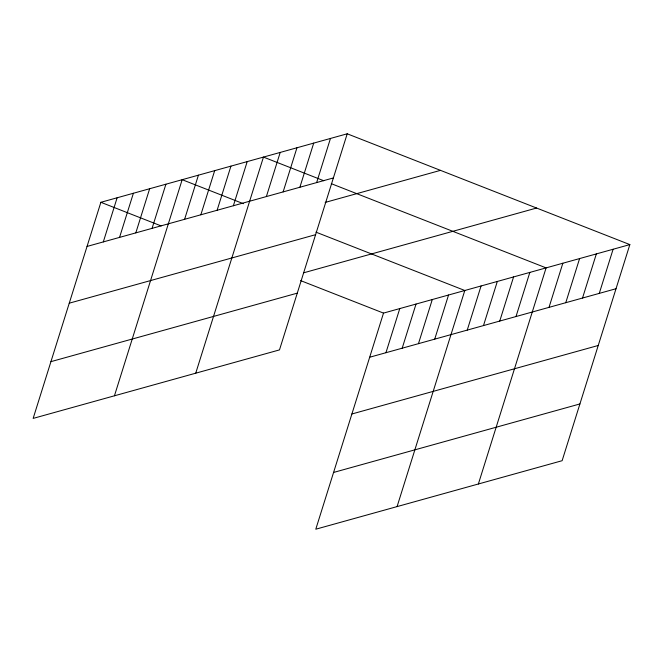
<?xml version="1.0" encoding="UTF-8"?>
<svg xmlns="http://www.w3.org/2000/svg" width="663" height="663" viewBox="0 0 663 663"><rect width="100%" height="100%" fill="white"/><g stroke="black" fill="none" stroke-linecap="round" stroke-linejoin="round"><path stroke-width="0.99" d="M347.213 133.793L100.875 202.298L33.15 418.403L279.488 349.898L347.213 133.793L629.85 244.597L562.125 460.702L315.787 529.207L383.512 313.102L629.85 244.597M103.304 241.912L117.127 197.781M119.555 237.387L133.387 193.256M135.816 232.87L149.647 188.74M152.076 228.345L165.907 184.215M114.442 395.794L182.168 179.69L243.404 203.698M184.596 219.304L198.419 175.173M200.848 214.787L214.679 170.648M217.108 210.262L230.939 166.131M233.368 205.745L247.2 161.606M195.734 373.194L263.46 157.09L323.751 180.726M266.377 196.563L280.209 152.432M283.126 191.905L296.958 147.766M299.883 187.248L313.707 143.109M316.632 182.59L330.464 138.451M385.941 352.716L399.772 308.577M402.192 348.191L416.024 304.06M418.452 343.674L432.284 299.535M434.713 339.149L448.544 295.018M397.079 506.598L464.804 290.493L315.944 232.141M467.233 330.108L481.065 285.977M483.484 325.583L497.316 281.452M499.745 321.066L513.576 276.927M516.005 316.541L529.836 272.41M478.371 483.99L546.097 267.885L331.293 183.676M549.014 307.367L562.846 263.228M565.763 302.709L579.595 258.57M582.52 298.043L596.352 253.912M599.269 293.386L613.101 249.255M87.044 246.437L333.381 177.933M325.168 202.43L440.481 170.358M69.259 303.182L315.596 234.677M303.629 272.816L536.582 208.033M50.935 361.65L297.273 293.145M369.681 357.233L616.018 288.728M351.896 413.985L598.233 345.481M333.572 472.454L579.91 403.949M100.875 202.298L161.167 225.934M300.604 280.598L383.512 313.102"/></g></svg>
